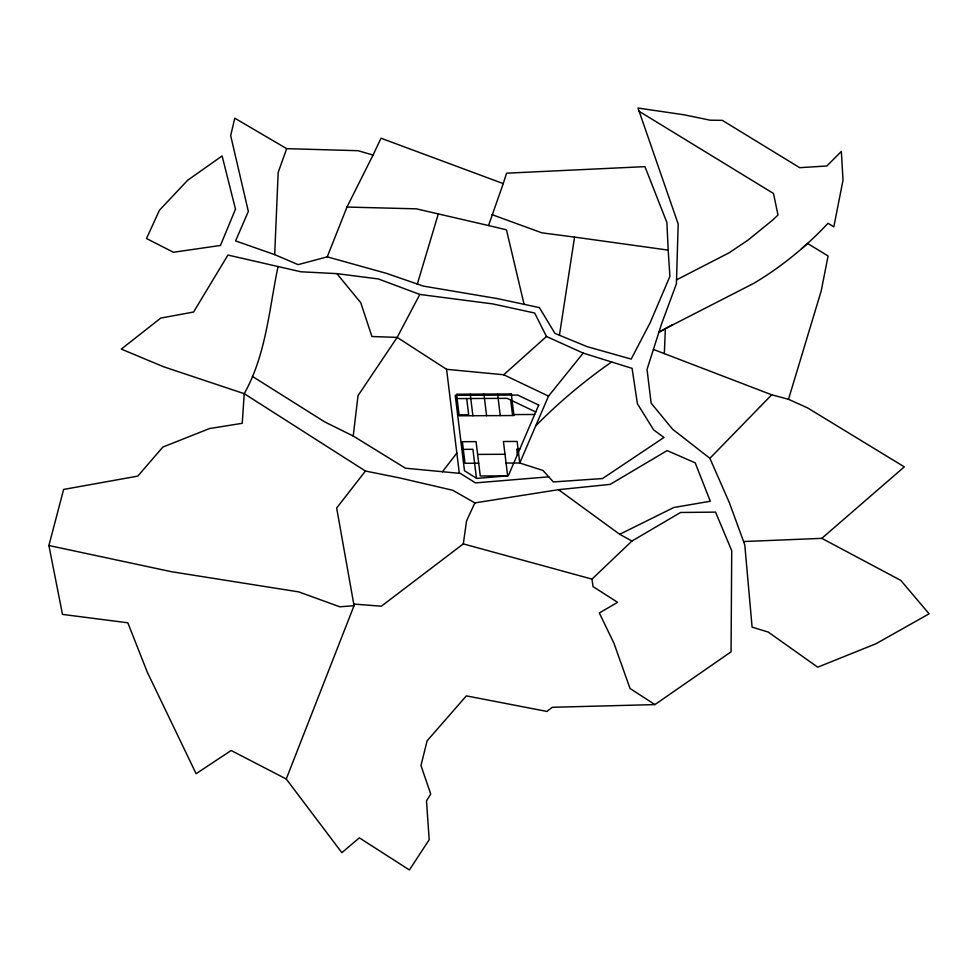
<?xml version="1.0" encoding="UTF-8"?>
<svg xmlns="http://www.w3.org/2000/svg" width="978" height="978" viewBox="0 0 978 978"><rect width="100%" height="100%" fill="white"/><g stroke="black" fill="none" stroke-linecap="round" stroke-linejoin="round"><path stroke-width="1.47" d="M664.343 353.633L665.37 328.645L753.891 283.278C781.312 266.933 806.239 246.59 828.011 223.265L833.831 226.823L843.024 180.148L841.349 151.431L826.838 165.991L799.698 167.678L722.265 120.343L710.114 120.184L684.16 114.805L637.998 108.045L678.182 223.986L676.409 283.803L661.568 323.938L647.033 369.391L651.14 403.168L672.62 429.244L709.894 458.303L729.392 502.79L744.784 544.819L752.094 627.13L768.292 632.106L817.718 667.192L875.921 643.769L929.1 613.817L900.787 580.382L821.813 538.352L743.793 541.543M274.696 254.622L278.168 172.446L286.701 148.656L358.034 150.698L373.034 155.062L381.029 138.216L503.242 183.607L488.535 225.539L416.396 208.84L346.982 207.055L327.251 256.847L298.143 264.647L274.696 254.622L235.576 240.918L248.339 211.395L230.674 135.661L234.769 118.191L286.701 148.656M558.499 489.672L619.697 534.306L673.83 507.496L710.297 501.249L695.211 462.851L667.13 450.601L610.15 484.391L558.499 489.672L474.868 502.888L452.741 490.271L399.366 477.863L365.43 471.029L244.219 393.682L163.668 366.787L121.296 349.097L160.747 318.082L193.583 312.031L227.935 255.05L300.918 271.786L336.872 273.632L360.76 302.703L371.921 336.53L397.166 337.386L446.579 369.317L459.318 473.315L405.454 468.205L353.217 436.017L358.021 395.638L397.166 337.386L419.819 294.451L492.643 303.889L534.673 313.021L546.482 336.493L583.194 353.107L632.094 368.364L637.411 403.767L653.659 429.929L663.989 437.459L602.546 478.548L553.365 481.934L542.937 470.442L519.758 463.01L506.078 463.071M654.918 704.588L630.028 688.5L614.062 643.512L599.331 612.961L617.619 602.326L593.035 586.604L591.996 579.11L631.947 541.03L680.59 512.472L715.541 512.117L731.727 550.687L731.067 651.825L654.918 704.588L552.313 707.29L546.922 711.434L466.372 695.871L427.117 740.786L420.968 765.542L430.748 794.099L426.506 800.799L429.195 839.723L409.391 869.955L359.354 837.853L341.848 852.657L286.248 779.001L354.048 605.675L353.779 604.074L381.371 606.201L463.303 543.89L466.579 520.846L474.868 502.888M559.44 335.197L574.563 237.104L668.182 250.111L669.906 276.334L650.272 322.471L631.189 359.097L587.032 346.615L554.929 333.388L539.379 307.605L497.716 298.669L423.278 286.089L386.42 273.351L327.251 256.847M278.033 266.517C269.158 309.244 266.04 354.953 244.219 393.682L242.251 423.303L209.439 428.572L162.861 447.056L137.812 476.103L63.619 489.44L48.9 545.516L62.482 614.392L127.837 622.803L147.287 672.155L196.113 773.708L231.163 750.505L286.248 779.001M417.264 284.256L438.401 213.595M821.813 538.352L904.308 466.861L807.608 407.924L788.5 399.293L821.202 290.943L828.085 255.992L807.559 243.449L801.508 248.852M503.242 183.607L506.555 173.192L644.954 166.639L666.898 222.544L668.182 250.111M583.194 353.107L548.511 396.114L519.758 463.01L517.13 441.433L503.438 441.494L507.643 475.858L480.271 475.98L476.054 441.628L462.374 441.689L465.015 463.266L478.707 463.205M346.982 207.055L373.034 155.062M442.472 471.726L456.836 453.071M365.43 471.029L336.664 508.01L354.048 605.675L339.831 606.812L298.742 591.886L171.48 571.714L48.9 545.516M709.894 458.303L771.703 394.806L788.5 399.293M535.712 425.882C558.927 402.239 584.477 380.943 611.629 361.982M446.579 369.317L503.719 374.757L546.482 336.493M665.37 328.645L658.94 332.239L672.852 324.574M676.531 279.867L729.172 252.764L747.999 240.123L772.547 220.148L778.011 215.001L773.488 193.473L639.111 111.309M548.744 476.836L475.504 482.887L459.257 472.753M455.638 398.596L507.166 398.352L535.736 411.982M457.631 414.843L468.682 414.794L466.689 398.547M534.66 414.476L512.484 414.586L510.699 400.039M461.861 449.367L472.912 449.318L476.457 478.218M519.77 449.098L516.714 449.11L517.399 454.636M477.631 454.403L505.003 454.281M336.872 273.632L378.339 278.938L419.819 294.451M574.563 237.104L541.8 232.813L492.007 214.634M488.535 225.539L506.445 229.818L524.074 304.317M463.303 543.89L591.996 579.11M653.463 349.452L771.703 394.806M503.719 374.757L548.511 396.114M353.217 436.017L324.769 421.934L252.385 376.383M619.697 534.306L631.947 541.03M497.619 394.024L500.259 415.601M483.927 394.097L486.579 415.674M470.247 394.158L472.887 415.736M235.49 209.158L220.453 245.454L173.424 252.263L146.504 238.51L159.451 210.209L187.69 180.221L222.116 155.967L235.49 209.158M538.707 405.075L508.291 475.797L476.763 478.413L464.489 470.748L455.247 395.344L517.692 395.051L538.707 405.075M511.311 393.963L456.555 394.22L459.195 415.797L513.951 415.54L511.311 393.963"/></g></svg>
